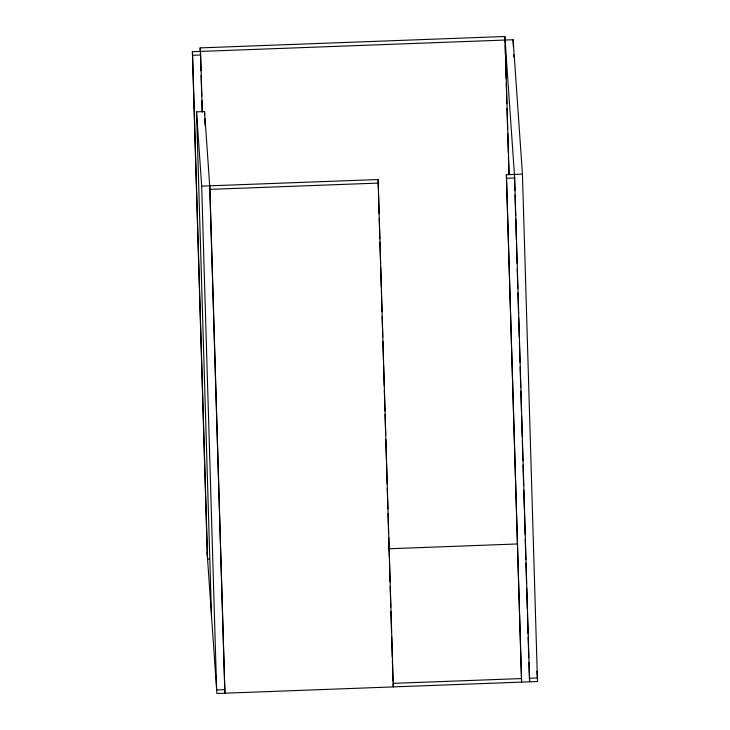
<?xml version="1.0" encoding="UTF-8"?>
<svg xmlns="http://www.w3.org/2000/svg" width="730" height="730" viewBox="0 0 730 730"><rect width="100%" height="100%" fill="white"/><g stroke="black" fill="none" stroke-linecap="round" stroke-linejoin="round"><path stroke-width="1.09" d="M200.248 51.31L200.148 47.897L504.85 36.5L514.659 177.974L529.606 681.802L528.894 662.311M207.32 555.557L192.373 51.73L513.117 39.739L522.434 174.142L537.38 677.969L529.369 678.27M192.373 51.73L192.62 55.27L200.631 54.969L202.329 111.964M211.49 615.691L196.534 111.863L204.555 111.562L209.948 189.371L224.904 693.199L209.702 185.831M196.534 111.863L201.681 186.132L378.094 179.534L393.297 686.903L393.105 684.247M506.392 174.744L521.594 682.103L506.392 174.744L522.434 174.142M209.948 189.371L378.341 183.075M506.638 178.275L514.659 177.974M388.159 548.796L517.78 543.95M209.574 559.025L207.566 559.098L192.62 55.27M224.657 689.667L216.637 689.959L201.681 186.132M393.05 683.362L521.348 678.572M536.915 671.189L537.627 681.51L216.883 693.5L207.083 552.026M200.148 47.897L200.631 54.969M513.117 39.739L513.318 46.574M513.555 54.558L513.628 56.84M514.413 174.443L514.887 190.402M515.024 194.956L515.626 215.478M515.736 218.9L516.338 239.413M516.475 243.975L517.05 263.348M517.223 269.051L517.798 288.432M517.935 292.986L518.537 313.508M518.674 318.07L519.249 337.442M519.386 342.005L519.997 362.518M520.125 367.08L520.736 387.603M520.837 391.015L521.448 411.537M521.585 416.1L522.196 436.613M522.324 441.175L522.908 460.548M523.036 465.11L523.647 485.633M523.784 490.186L524.359 509.567M524.496 514.13L525.098 534.643M525.235 539.205L525.846 559.718M525.947 563.14L526.558 583.662M526.695 588.216L527.297 608.738M527.434 613.291L528.045 633.813M528.146 637.235L528.757 657.748M505.096 40.041L509.093 174.543M504.85 36.5L504.987 41.062M505.123 45.616L505.397 54.741M505.534 59.294L506.109 78.676M506.237 83.238L506.848 103.751M506.985 108.314L507.596 128.827M507.733 133.389L508.308 152.771M508.436 157.324L508.947 174.424M378.094 179.534L378.368 188.659M378.505 193.213L379.107 213.735M379.244 218.297L379.855 238.81M379.956 242.232L380.567 262.745M380.704 267.308L381.279 286.689M381.407 291.243L382.018 311.765M382.155 316.327L382.766 336.84M382.903 341.403L383.478 360.775M383.606 365.338L384.217 385.86M384.354 390.413L384.965 410.935M385.066 414.357L385.677 434.87M385.805 439.433L386.416 459.946M386.517 463.368L387.128 483.89M387.265 488.443L387.876 508.965M388.004 513.528L388.579 532.9M388.716 537.462L389.327 557.976M389.464 562.538L390.039 581.919M390.176 586.473L390.778 606.995M390.915 611.558L391.526 632.07M391.663 636.633L392.275 657.146M392.375 660.568L392.977 681.09M204.555 111.562L204.655 114.975M204.756 118.397L204.966 125.241M200.394 51.428L200.969 70.81M201.097 75.372L201.708 95.885M201.845 100.448L202.183 111.845"/></g></svg>
